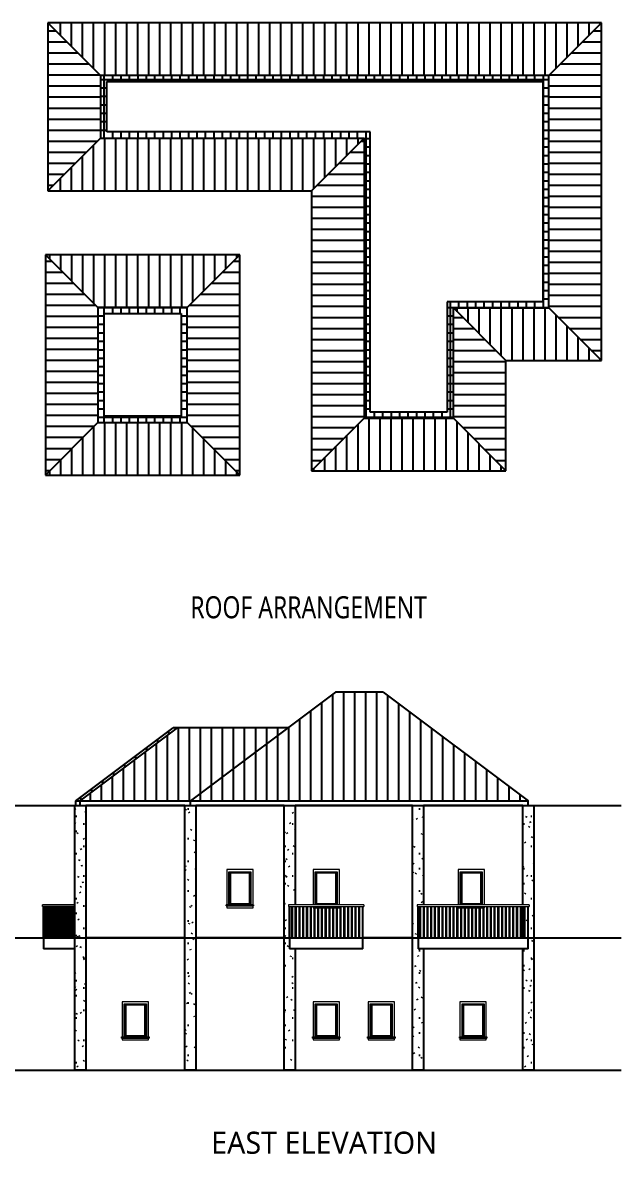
# Model space of a CAD drawing. Header units: millimetres. Extents: x 5566 to 87041, y 4768 to 57472.
# Drawn here: x 58184 to 74487, y 6936 to 37884 of the extents above; entities that cross this region are included whole.
import ezdxf

# ---------------------------------------------------------------- set-up
doc = ezdxf.new("R2010")
doc.units = ezdxf.units.MM
doc.layers.get('0').update_dxf_attribs({"color": 250})
for name, color, linetype, lineweight in [('A-FLOR-HRAL', 255, 'Continuous', 9), ('A-GENM', 255, 'Continuous', 9), ('A-GLAZ', 255, 'Continuous', 15)]:
    doc.layers.add(name, color=color, linetype=linetype, lineweight=lineweight)
doc.styles.add('Trebuchet MS_1', font='trebuc.ttf', dxfattribs={"height": 450})
doc.styles.add('Trebuchet MS_2', font='trebuc.ttf', dxfattribs={"width": 0.8, "height": 225})
pattern_1 = [(0, (64315.68, 28061.19), (0, 230), []), (90, (64315.68, 28061.19), (-230, 1e-14), [])]
pattern_2 = [(0, (59828.6, 9367.21), (812.8, 203.2), [33.528, -576.072, 33.528, -576.072, -3251.2]), (0, (59828.6, 9367.21), (812.8, 203.2), [-1219.2, 33.528, -1185.672, 33.528, -576.072, -1422.4]), (0, (59828.6, 9367.21), (812.8, 203.2), [-3048, 33.528, -372.872, 33.528, -982.472]), (120, (60133.4, 9468.81), (-582.3764, 602.3054), [33.528, -576.072, 33.528, -576.072, -3251.2]), (120, (60133.4, 9468.81), (-582.3764, 602.3054), [-1219.2, 33.528, -1185.672, 33.528, -576.072, -1422.4]), (120, (60133.4, 9468.81), (-582.3764, 602.3054), [-3048, 33.528, -372.872, 33.528, -982.472]), (240, (60235, 9875.21), (-230.4236, -805.5054), [33.528, -576.072, 33.528, -576.072, -3251.2]), (240, (60235, 9875.21), (-230.4236, -805.5054), [-1219.2, 33.528, -1185.672, 33.528, -576.072, -1422.4]), (240, (60235, 9875.21), (-230.4236, -805.5054), [-3048, 33.528, -372.872, 33.528, -982.472])]

# ---------------------------------------------------------------- blocks, each defined once
blk = doc.blocks.new('M_Window-Fixed - 600 x 900mm-1696655-East - Architectural')
at = {"layer": 'A-GLAZ'}
for p, q in [((-1178, 1800), (-578, 1800)), ((-1178, 900), (-1178, 1800)), ((-1165, 913), (-1165, 1787)), ((-1165, 1787), (-590, 1787)), ((-616, 1762), (-1139, 1762)), ((-1139, 1762), (-1139, 938)), ((-616, 938), (-616, 1762)), ((-590, 1787), (-590, 913)), ((-578, 1800), (-578, 900)), ((-1139, 938), (-616, 938)), ((-578, 900), (-1178, 900)), ((-590, 913), (-1165, 913))]:
    blk.add_line(p, q, dxfattribs=at)
blk = doc.blocks.new('M_Trim-Window-Exterior-Flat - with Sill-1691732-East - Architectural')
at = {"layer": 'A-GENM'}
for p, q in [((-1238, 1860), (-1238, 900)), ((-518, 1860), (-1238, 1860)), ((-518, 900), (-518, 1860)), ((-1178, 900), (-1178, 1800)), ((-1178, 1800), (-578, 1800)), ((-578, 1800), (-578, 900)), ((-1250, 898), (-1250, 900)), ((-1250, 900), (-505, 900)), ((-1250, 870), (-1250, 898)), ((-505, 898), (-1250, 898)), ((-1250, 870), (-505, 870)), ((-1238, 900), (-1178, 900)), ((-1238, 870), (-1238, 820)), ((-1238, 820), (-518, 820)), ((-578, 900), (-518, 900)), ((-518, 820), (-518, 870)), ((-505, 900), (-505, 898)), ((-505, 898), (-505, 870))]:
    blk.add_line(p, q, dxfattribs=at)
blk = doc.blocks.new('M_Window-Fixed - 600 x 900mm-V1-East - Architectural')
at = {"layer": 'A-GLAZ'}
for p, q in [((4022, 5400), (4622, 5400)), ((4022, 4500), (4022, 5400)), ((4035, 4513), (4035, 5387)), ((4035, 5387), (4610, 5387)), ((4584, 5362), (4061, 5362)), ((4061, 5362), (4061, 4538)), ((4584, 4538), (4584, 5362)), ((4610, 5387), (4610, 4513)), ((4622, 5400), (4622, 4500)), ((4610, 4513), (4035, 4513)), ((4061, 4538), (4584, 4538))]:
    blk.add_line(p, q, dxfattribs=at)
blk = doc.blocks.new('M_Trim-Window-Exterior-Flat - with Sill-V2-East - Architectural')
at = {"layer": 'A-GENM'}
for p, q in [((3962, 5460), (3962, 4500)), ((4682, 5460), (3962, 5460)), ((4022, 4500), (4022, 5400)), ((4022, 5400), (4622, 5400)), ((4622, 5400), (4622, 4500)), ((4682, 4500), (4682, 5460)), ((3962, 4450), (3962, 4420)), ((3962, 4420), (3992, 4420)), ((4012, 4420), (4093, 4420)), ((4113, 4420), (4195, 4420)), ((4215, 4420), (4296, 4420)), ((4316, 4420), (4398, 4420)), ((4418, 4420), (4500, 4420)), ((4520, 4420), (4601, 4420)), ((4621, 4420), (4682, 4420)), ((4682, 4420), (4682, 4450))]:
    blk.add_line(p, q, dxfattribs=at)
blk = doc.blocks.new('M_Trim-Window-Exterior-Flat - with Sill-V3-East - Architectural')
at = {"layer": 'A-GENM'}
for p, q in [((7912, 5460), (7912, 4500)), ((8632, 5460), (7912, 5460)), ((7972, 4500), (7972, 5400)), ((7972, 5400), (8572, 5400)), ((8572, 5400), (8572, 4500)), ((8632, 4500), (8632, 5460)), ((7912, 4450), (7912, 4420)), ((7912, 4420), (7984, 4420)), ((8004, 4420), (8085, 4420)), ((8105, 4420), (8187, 4420)), ((8207, 4420), (8288, 4420)), ((8308, 4420), (8390, 4420)), ((8410, 4420), (8492, 4420)), ((8512, 4420), (8593, 4420)), ((8613, 4420), (8632, 4420)), ((8632, 4420), (8632, 4450))]:
    blk.add_line(p, q, dxfattribs=at)
blk = doc.blocks.new('Railing - 20mm-1708141-East - Architectural')
at = {"layer": 'A-FLOR-HRAL'}
for p, q in [((-2575, 3600), (-2575, 4450)), ((-2555, 3600), (-2555, 4450)), ((-2575, 3600), (-2555, 3600))]:
    blk.add_line(p, q, dxfattribs=at)
blk = doc.blocks.new('Railing - 20mm-V4-East - Architectural')
at = {"layer": 'A-FLOR-HRAL'}
for p, q in [((-3350, 3600), (-3350, 4450)), ((-3330, 4450), (-3330, 3600))]:
    blk.add_line(p, q, dxfattribs=at)
blk = doc.blocks.new('Railing - 20mm-V5-East - Architectural')
at = {"layer": 'A-FLOR-HRAL'}
for p, q in [((-3388, 3600), (-3388, 4450)), ((-3368, 3600), (-3368, 4450)), ((-3388, 3600), (-3368, 3600))]:
    blk.add_line(p, q, dxfattribs=at)
blk = doc.blocks.new('Railing - 20mm-V6-East - Architectural')
at = {"layer": 'A-FLOR-HRAL'}
for q in [(-2547, 4450), (-2528, 3600)]:
    blk.add_line((-2547, 3600), q, dxfattribs=at)
blk = doc.blocks.new('Railing - Railing-1708273-East - Architectural')
for name, p in [('Railing - 20mm-V5-East - Architectural', (0, 0)), ('Railing - 20mm-V4-East - Architectural', (0, 0)), ('Railing - 20mm-1708141-East - Architectural', (-711.2, 0)), ('Railing - 20mm-V4-East - Architectural', (101.6, 0)), ('Railing - 20mm-1708141-East - Architectural', (-609.6, 0)), ('Railing - 20mm-V4-East - Architectural', (203.2, 0)), ('Railing - 20mm-1708141-East - Architectural', (-508, 0)), ('Railing - 20mm-V4-East - Architectural', (304.8, 0)), ('Railing - 20mm-1708141-East - Architectural', (-406.4, 0)), ('Railing - 20mm-V4-East - Architectural', (406.4, 0)), ('Railing - 20mm-1708141-East - Architectural', (-304.8, 0)), ('Railing - 20mm-V4-East - Architectural', (508, 0)), ('Railing - 20mm-1708141-East - Architectural', (-203.2, 0)), ('Railing - 20mm-V4-East - Architectural', (609.6, 0)), ('Railing - 20mm-1708141-East - Architectural', (-101.6, 0)), ('Railing - 20mm-V4-East - Architectural', (711.2, 0)), ('Railing - 20mm-1708141-East - Architectural', (0, 0)), ('Railing - 20mm-V6-East - Architectural', (0, 0))]:
    blk.add_blockref(name, p)
blk = doc.blocks.new('Top Rail Type - Top Rail_Internal_-1708427-East - Architectural')
at = {"layer": 'A-FLOR-HRAL'}
for p, q in [((-3403, 4450), (-3403, 4500)), ((-2528, 4500), (-3403, 4500)), ((-2528, 4450), (-3403, 4450))]:
    blk.add_line(p, q, dxfattribs=at)
blk = doc.blocks.new('Railing - 20mm-V7-East - Architectural')
at = {"layer": 'A-FLOR-HRAL'}
for p, q in [((6866, 3600), (6866, 4450)), ((6886, 4450), (6886, 3600)), ((6866, 3600), (6886, 3600))]:
    blk.add_line(p, q, dxfattribs=at)
blk = doc.blocks.new('Railing - Railing-1708716-East - Architectural')
for name, p in [('Railing - 20mm-V7-East - Architectural', (-53.6, 0)), ('Railing - 20mm-V7-East - Architectural', (0, 0)), ('Railing - 20mm-V7-East - Architectural', (101.6, 0)), ('Railing - 20mm-V7-East - Architectural', (203.2, 0)), ('Railing - 20mm-V7-East - Architectural', (304.8, 0)), ('Railing - 20mm-V7-East - Architectural', (406.4, 0)), ('Railing - 20mm-V7-East - Architectural', (508, 0)), ('Railing - 20mm-V7-East - Architectural', (609.6, 0)), ('Railing - 20mm-V7-East - Architectural', (711.2, 0)), ('Railing - 20mm-V7-East - Architectural', (812.8, 0)), ('Railing - 20mm-V7-East - Architectural', (914.4, 0)), ('Railing - 20mm-V7-East - Architectural', (1016, 0)), ('Railing - 20mm-V7-East - Architectural', (1117.6, 0)), ('Railing - 20mm-V7-East - Architectural', (1219.2, 0)), ('Railing - 20mm-V7-East - Architectural', (1320.8, 0)), ('Railing - 20mm-V7-East - Architectural', (1422.4, 0)), ('Railing - 20mm-V7-East - Architectural', (1524, 0)), ('Railing - 20mm-V7-East - Architectural', (1625.6, 0)), ('Railing - 20mm-V7-East - Architectural', (1727.2, 0)), ('Railing - 20mm-V7-East - Architectural', (1828.8, 0)), ('Railing - 20mm-V7-East - Architectural', (1930.4, 0)), ('Railing - 20mm-V7-East - Architectural', (2032, 0)), ('Railing - 20mm-V7-East - Architectural', (2133.6, 0)), ('Railing - 20mm-V7-East - Architectural', (2235.2, 0)), ('Railing - 20mm-V7-East - Architectural', (2336.8, 0)), ('Railing - 20mm-V7-East - Architectural', (2438.4, 0)), ('Railing - 20mm-V7-East - Architectural', (2540, 0)), ('Railing - 20mm-V7-East - Architectural', (2641.6, 0)), ('Railing - 20mm-V7-East - Architectural', (2743.2, 0)), ('Railing - 20mm-V7-East - Architectural', (2844.8, 0)), ('Railing - 20mm-V5-East - Architectural', (13200, 0))]:
    blk.add_blockref(name, p)
blk = doc.blocks.new('Top Rail Type - Top Rail_Internal_-1708940-East - Architectural')
at = {"layer": 'A-FLOR-HRAL'}
for p, q in [((9847, 4500), (6797, 4500)), ((6797, 4500), (6797, 4450)), ((6797, 4450), (9847, 4450)), ((9847, 4500), (9847, 4450))]:
    blk.add_line(p, q, dxfattribs=at)
blk = doc.blocks.new('Railing - Railing-1714159-East - Architectural')
for name, p in [('Railing - 20mm-V7-East - Architectural', (-3553.6, 0)), ('Railing - 20mm-V7-East - Architectural', (-3484, 0)), ('Railing - 20mm-V7-East - Architectural', (-3382.4, 0)), ('Railing - 20mm-V7-East - Architectural', (-3280.8, 0)), ('Railing - 20mm-V7-East - Architectural', (-3179.2, 0)), ('Railing - 20mm-V7-East - Architectural', (-3077.6, 0)), ('Railing - 20mm-V7-East - Architectural', (-2976, 0)), ('Railing - 20mm-V7-East - Architectural', (-2874.4, 0)), ('Railing - 20mm-V7-East - Architectural', (-2772.8, 0)), ('Railing - 20mm-V7-East - Architectural', (-2671.2, 0)), ('Railing - 20mm-V7-East - Architectural', (-2569.6, 0)), ('Railing - 20mm-V7-East - Architectural', (-2468, 0)), ('Railing - 20mm-V7-East - Architectural', (-2366.4, 0)), ('Railing - 20mm-V7-East - Architectural', (-2264.8, 0)), ('Railing - 20mm-V7-East - Architectural', (-2163.2, 0)), ('Railing - 20mm-V7-East - Architectural', (-2061.6, 0)), ('Railing - 20mm-V7-East - Architectural', (-1960, 0)), ('Railing - 20mm-V7-East - Architectural', (-1858.4, 0)), ('Railing - 20mm-V7-East - Architectural', (-1756.8, 0)), ('Railing - 20mm-V7-East - Architectural', (-1655.2, 0)), ('Railing - 20mm-V5-East - Architectural', (8700, 0))]:
    blk.add_blockref(name, p)
blk = doc.blocks.new('Top Rail Type - Top Rail_Internal_-1714324-East - Architectural')
at = {"layer": 'A-FLOR-HRAL'}
for p, q in [((5347, 4500), (3297, 4500)), ((3297, 4500), (3297, 4450)), ((3297, 4450), (5347, 4450)), ((5347, 4500), (5347, 4450))]:
    blk.add_line(p, q, dxfattribs=at)

msp = doc.modelspace()

# ---------------------------------------------------------------- hatches: boundary and pattern name
h = msp.add_hatch()
h.set_pattern_fill('FP_3', color=0, style=0, pattern_type=2)
h.set_pattern_definition([(0, (62295.66, 28061.2), (0, 300), [])])
h.paths.add_polyline_path([(58871.18457, 37883.62239), (58871.18457, 33308.62239), (60304.5179, 34741.95572), (60304.5179, 36450.28905)])
h = msp.add_hatch()
h.set_pattern_fill('FP_4', color=0, style=0, pattern_type=2)
h.set_pattern_definition([(270, (64315.68, 31657.26), (300, 2e-14), [])])
h.paths.add_polyline_path([(72512.85124, 36450.28905), (73946.18457, 37883.62239), (58871.18457, 37883.62239), (60304.5179, 36450.28905)])
h = msp.add_hatch()
h.set_pattern_fill('FP_6', color=0, style=0, pattern_type=2)
h.set_pattern_definition([(180, (67842.66, 28061.2), (-4e-14, -300), [])])
h.paths.add_polyline_path([(73946.18457, 28683.62239), (73946.18457, 37883.62239), (72512.85124, 36450.28905), (72512.85124, 30116.95572)])
h = msp.add_hatch()
h.set_pattern_fill('FP_1', color=0, style=0, pattern_type=2)
h.set_pattern_definition(pattern_1)
h.paths.add_polyline_path([(69912.85124, 27116.95572), (69912.85124, 30116.95572), (72512.85124, 30116.95572), (72512.85124, 36450.28905), (60304.5179, 36450.28905), (60304.5179, 34741.95572), (67479.5179, 34741.95572), (67479.5179, 27116.95572)])
h.paths.add_polyline_path([(69746.18457, 27283.62239), (67646.18457, 27283.62239), (67646.18457, 34908.62239), (60471.18457, 34908.62239), (60471.18457, 36283.62239), (72346.18457, 36283.62239), (72346.18457, 30283.62239), (69746.18457, 30283.62239)])
h = msp.add_hatch()
h.set_pattern_fill('FP_2', color=0, style=0, pattern_type=2)
h.set_pattern_definition([(90, (64315.68, 29890.26), (-300, 2e-14), [])])
h.paths.add_polyline_path([(66046.18457, 33308.62239), (67479.5179, 34741.95572), (60304.5179, 34741.95572), (58871.18457, 33308.62239)])
h = msp.add_hatch()
h.set_pattern_fill('FP_5', color=0, style=0, pattern_type=2)
h.set_pattern_definition([(0, (64878.66, 28061.2), (0, 300), [])])
h.paths.add_polyline_path([(66046.18457, 25683.62239), (67479.5179, 27116.95572), (67479.5179, 34741.95572), (66046.18457, 33308.62239)])
h = msp.add_hatch()
h.set_pattern_fill('FP_10', color=0, style=0, pattern_type=2)
h.set_pattern_definition([(270, (64319.5, 29404.37), (300, 2e-14), [])])
h.paths.add_polyline_path([(64100, 31566.7324), (58800, 31566.7324), (60233.33333, 30133.39906), (62666.66667, 30133.39906)])
h = msp.add_hatch()
h.set_pattern_fill('FP_11', color=0, style=0, pattern_type=2)
h.set_pattern_definition([(0, (62272.48, 28094.3), (0, 300), [])])
h.paths.add_polyline_path([(60233.33333, 30133.39906), (58800, 31566.7324), (58800, 25566.7324), (60233.33333, 27000.06573)])
h = msp.add_hatch()
h.set_pattern_fill('FP_12', color=0, style=0, pattern_type=2)
h.set_pattern_definition([(180, (64300.48, 28094.3), (-4e-14, -300), [])])
h.paths.add_polyline_path([(62666.66667, 27000.06573), (64100, 25566.7324), (64100, 31566.7324), (62666.66667, 30133.39906)])
h = msp.add_hatch()
h.set_pattern_fill('FP_1', color=0, style=0, pattern_type=2)
h.set_pattern_definition(pattern_1)
h.paths.add_polyline_path([(62666.66667, 27000.06573), (62666.66667, 30133.39906), (60233.33333, 30133.39906), (60233.33333, 27000.06573)])
h.paths.add_polyline_path([(62500, 27166.7324), (60400, 27166.7324), (60400, 29966.7324), (62500, 29966.7324)])
h = msp.add_hatch()
h.set_pattern_fill('FP_8', color=0, style=0, pattern_type=2)
h.set_pattern_definition([(180, (66906.66, 28061.2), (-4e-14, -300), [])])
h.paths.add_polyline_path([(71346.18457, 25683.62239), (71346.18457, 28683.62239), (69912.85124, 30116.95572), (69912.85124, 27116.95572)])
h = msp.add_hatch()
h.set_pattern_fill('FP_9', color=0, style=0, pattern_type=2)
h.set_pattern_definition([(90, (64315.68, 28225.26), (-300, 2e-14), [])])
h.paths.add_polyline_path([(73946.18457, 28683.62239), (72512.85124, 30116.95572), (69912.85124, 30116.95572), (71346.18457, 28683.62239)])
h = msp.add_hatch()
h.set_pattern_fill('FP_13', color=0, style=0, pattern_type=2)
h.set_pattern_definition([(90, (64319.5, 27124.37), (-300, 2e-14), [])])
h.paths.add_polyline_path([(60233.33333, 27000.06573), (58800, 25566.7324), (64100, 25566.7324), (62666.66667, 27000.06573)])
h = msp.add_hatch()
h.set_pattern_fill('FP_7', color=0, style=0, pattern_type=2)
h.set_pattern_definition([(90, (64315.68, 27145.26), (-300, 2e-14), [])])
h.paths.add_polyline_path([(67479.5179, 27116.95572), (66046.18457, 25683.62239), (71346.18457, 25683.62239), (69912.85124, 27116.95572)])
h = msp.add_hatch()
h.set_pattern_fill('FP_2', color=0, style=0, pattern_type=2)
h.set_pattern_definition([(90, (62128.6, 21269.86), (-300, 2e-14), [])])
h.paths.add_polyline_path([(67030.34224, 16692.21439), (71951.03045, 16692.21439), (68001.03045, 19654.71439), (66701.03045, 19654.71439), (62751.03045, 16692.21439), (64536.882, 16692.21439)])
h = msp.add_hatch()
h.set_pattern_fill('FP_4', color=0, style=0, pattern_type=2)
h.set_pattern_definition([(90, (62161.7, 16541.86), (-300, 2e-14), [])])
h.paths.add_polyline_path([(59634.14046, 16692.21439), (59751.03045, 16692.21439), (62401.03045, 18679.71439), (62284.14046, 18679.71439), (59751.03045, 16779.88189)])
h = msp.add_hatch()
h.set_pattern_fill('FP_3', color=0, style=0, pattern_type=2)
h.set_pattern_definition([(90, (62128.6, 20021.86), (-300, 2e-14), [])])
h.paths.add_polyline_path([(62043.42176, 16692.21439), (62751.03045, 16692.21439), (65401.03045, 18679.71439), (62401.03045, 18679.71439), (59751.03045, 16692.21439)])
h = msp.add_hatch()
h.set_pattern_fill('FP_1', color=0, style=0, pattern_type=2)
h.set_pattern_definition(pattern_2)
h.paths.add_polyline_path([(59901.03045, 9367.21439), (59901.03045, 16567.21439), (59601.03045, 16567.21439), (59601.03045, 9367.21439)])
h = msp.add_hatch()
h.set_pattern_fill('FP_1', color=0, style=0, pattern_type=2)
h.set_pattern_definition(pattern_2)
h.paths.add_polyline_path([(62666.78682, 9367.21439), (62901.03045, 9367.21439), (62901.03045, 16567.21439), (62601.03045, 16567.21439), (62601.03045, 9367.21439)])
h = msp.add_hatch()
h.set_pattern_fill('FP_1', color=0, style=0, pattern_type=2)
h.set_pattern_definition(pattern_2)
h.paths.add_polyline_path([(65601.03045, 9367.21439), (65601.03045, 12667.21439), (65451.03045, 12667.21439), (65451.03045, 12967.21439), (65441.03045, 12967.21439), (65441.03045, 13817.21439), (65426.03045, 13817.21439), (65426.03045, 13867.21439), (65601.03045, 13867.21439), (65601.03045, 16567.21439), (65301.03045, 16567.21439), (65301.03045, 9367.21439)])
h.paths.add_polyline_path([(65510.63045, 12967.21439), (65510.63045, 13817.21439), (65461.03045, 13817.21439), (65461.03045, 12967.21439), (65471.92959, 12967.21439)])
h.paths.add_polyline_path([(65530.63045, 12967.21439), (65601.03045, 12967.21439), (65601.03045, 13817.21439), (65530.63045, 13817.21439), (65530.63045, 13414.93172)])
h = msp.add_hatch()
h.set_pattern_fill('FP_1', color=0, style=0, pattern_type=2)
h.set_pattern_definition(pattern_2)
h.paths.add_polyline_path([(68900.43742, 9367.21439), (69101.03045, 9367.21439), (69101.03045, 12667.21439), (68951.03045, 12667.21439), (68951.03045, 12967.21439), (68941.03045, 12967.21439), (68941.03045, 13817.21439), (68926.03045, 13817.21439), (68926.03045, 13867.21439), (69101.03045, 13867.21439), (69101.03045, 16567.21439), (68801.03045, 16567.21439), (68801.03045, 9367.21439)])
h.paths.add_polyline_path([(68961.03045, 12967.21439), (68994.63045, 12967.21439), (68994.63045, 13817.21439), (68961.03045, 13817.21439), (68961.03045, 13065.89895)])
h.paths.add_polyline_path([(69014.63045, 12967.21439), (69096.23045, 12967.21439), (69096.23045, 13817.21439), (69014.63045, 13817.21439), (69014.63045, 13065.89895)])
h = msp.add_hatch()
h.set_pattern_fill('FP_1', color=0, style=0, pattern_type=2)
h.set_pattern_definition(pattern_2)
h.paths.add_polyline_path([(71801.03045, 9367.21439), (72101.03045, 9367.21439), (72101.03045, 16567.21439), (71801.03045, 16567.21439), (71801.03045, 13867.21439), (71976.03045, 13867.21439), (71976.03045, 13817.21439), (71961.03045, 13817.21439), (71961.03045, 12967.21439), (71951.03045, 12967.21439), (71951.03045, 12667.21439), (71801.03045, 12667.21439), (71801.03045, 9691.91555)])
h.paths.add_polyline_path([(71861.42146, 12967.21439), (71941.03045, 12967.21439), (71941.03045, 13817.21439), (71859.43045, 13817.21439), (71859.43045, 12967.21439)])
h.paths.add_polyline_path([(71839.43045, 12967.21439), (71839.43045, 13817.21439), (71801.03045, 13817.21439), (71801.03045, 12967.21439)])

# ---------------------------------------------------------------- linework, layer by layer
at = {"color": 0}
for p, q in [((58871.18457, 37883.62239), (58871.18457, 33308.62239)), ((73946.18457, 37883.62239), (58871.18457, 37883.62239)), ((60304.5179, 36450.28905), (58871.18457, 37883.62239)), ((72512.85124, 36450.28905), (73946.18457, 37883.62239)), ((73946.18457, 28683.62239), (73946.18457, 37883.62239)), ((60304.5179, 36450.28905), (60304.5179, 34741.95572)), ((72512.85124, 36450.28905), (60304.5179, 36450.28905)), ((60471.18457, 34908.62239), (60471.18457, 36283.62239)), ((60471.18457, 36283.62239), (72346.18457, 36283.62239)), ((72346.18457, 36283.62239), (72346.18457, 30283.62239)), ((72512.85124, 30116.95572), (72512.85124, 36450.28905)), ((58871.18457, 33308.62239), (60304.5179, 34741.95572)), ((60304.5179, 34741.95572), (67479.5179, 34741.95572)), ((67646.18457, 34908.62239), (60471.18457, 34908.62239)), ((66046.18457, 33308.62239), (67479.5179, 34741.95572)), ((67479.5179, 34741.95572), (67479.5179, 27116.95572)), ((67646.18457, 27283.62239), (67646.18457, 34908.62239)), ((58871.18457, 33308.62239), (66046.18457, 33308.62239)), ((66046.18457, 33308.62239), (66046.18457, 25683.62239)), ((64100, 31566.7324), (58800, 31566.7324)), ((58800, 31566.7324), (60233.33333, 30133.39906)), ((58800, 31566.7324), (58800, 25566.7324)), ((62666.66667, 30133.39906), (64100, 31566.7324)), ((64100, 25566.7324), (64100, 31566.7324)), ((62666.66667, 30133.39906), (60233.33333, 30133.39906)), ((60233.33333, 30133.39906), (60233.33333, 27000.06573)), ((62666.66667, 27000.06573), (62666.66667, 30133.39906)), ((72346.18457, 30283.62239), (69746.18457, 30283.62239)), ((69746.18457, 30283.62239), (69746.18457, 27283.62239)), ((69912.85124, 27116.95572), (69912.85124, 30116.95572)), ((69912.85124, 30116.95572), (72512.85124, 30116.95572)), ((71346.18457, 28683.62239), (69912.85124, 30116.95572)), ((72512.85124, 30116.95572), (73946.18457, 28683.62239)), ((60400, 29966.7324), (62500, 29966.7324)), ((60400, 27166.7324), (60400, 29966.7324)), ((62500, 29966.7324), (62500, 27166.7324)), ((71346.18457, 25683.62239), (71346.18457, 28683.62239)), ((71346.18457, 28683.62239), (73946.18457, 28683.62239)), ((69746.18457, 27283.62239), (67646.18457, 27283.62239)), ((58800, 25566.7324), (60233.33333, 27000.06573)), ((60233.33333, 27000.06573), (62666.66667, 27000.06573)), ((62500, 27166.7324), (60400, 27166.7324)), ((64100, 25566.7324), (62666.66667, 27000.06573)), ((67479.5179, 27116.95572), (66046.18457, 25683.62239)), ((67479.5179, 27116.95572), (69912.85124, 27116.95572)), ((71346.18457, 25683.62239), (69912.85124, 27116.95572)), ((58800, 25566.7324), (64100, 25566.7324)), ((66046.18457, 25683.62239), (71346.18457, 25683.62239)), ((66701.03045, 19654.71439), (62751.03045, 16692.21439)), ((68001.03045, 19654.71439), (66701.03045, 19654.71439)), ((68001.03045, 19654.71439), (71951.03045, 16692.21439)), ((68001.03045, 19654.71439), (68001.03045, 19654.71439)), ((59634.14046, 16692.21439), (62284.14046, 18679.71439)), ((59751.03045, 16692.21439), (62401.03045, 18679.71439)), ((65401.03045, 18679.71439), (62284.14046, 18679.71439)), ((33213.18698, 16567.21439), (74486.81302, 16567.21439)), ((59601.03045, 9367.21439), (59601.03045, 16567.21439)), ((59601.03045, 16567.21439), (59901.03045, 16567.21439)), ((59634.14046, 16692.21439), (71951.03045, 16692.21439)), ((59634.14046, 16567.21439), (59634.14046, 16692.21439)), ((59751.03045, 16567.21439), (59751.03045, 16692.21439)), ((62601.03045, 16567.21439), (59901.03045, 16567.21439)), ((59901.03045, 16567.21439), (59901.03045, 9367.21439)), ((62601.03045, 9367.21439), (62601.03045, 16567.21439)), ((62601.03045, 16567.21439), (62901.03045, 16567.21439)), ((62751.03045, 16567.21439), (62751.03045, 16692.21439)), ((65301.03045, 16567.21439), (62901.03045, 16567.21439)), ((62901.03045, 16567.21439), (62901.03045, 9367.21439)), ((65301.03045, 16567.21439), (65601.03045, 16567.21439)), ((65301.03045, 9367.21439), (65301.03045, 16567.21439)), ((68801.03045, 16567.21439), (65601.03045, 16567.21439)), ((65601.03045, 16567.21439), (65601.03045, 13867.21439)), ((68801.03045, 16567.21439), (69101.03045, 16567.21439)), ((68801.03045, 9367.21439), (68801.03045, 16567.21439)), ((71801.03045, 16567.21439), (69101.03045, 16567.21439)), ((69101.03045, 16567.21439), (69101.03045, 13867.21439)), ((71801.03045, 16567.21439), (72101.03045, 16567.21439)), ((71801.03045, 13867.21439), (71801.03045, 16567.21439)), ((71951.03045, 16567.21439), (71951.03045, 16692.21439)), ((72101.03045, 16567.21439), (72101.03045, 9367.21439)), ((65601.03045, 13817.21439), (65601.03045, 12967.21439)), ((71801.03045, 12967.21439), (71801.03045, 13817.21439)), ((33213.18698, 12967.21439), (74486.81302, 12967.21439)), ((58751.03045, 12967.21439), (58751.03045, 12667.21439)), ((58761.03045, 12967.21439), (58842.63045, 12967.21439)), ((58862.63045, 12967.21439), (58944.23045, 12967.21439)), ((58964.23045, 12967.21439), (59045.83045, 12967.21439)), ((59065.83045, 12967.21439), (59147.43045, 12967.21439)), ((59167.43045, 12967.21439), (59249.03045, 12967.21439)), ((59269.03045, 12967.21439), (59350.63045, 12967.21439)), ((59370.63045, 12967.21439), (59452.23045, 12967.21439)), ((59472.23045, 12967.21439), (59553.83045, 12967.21439)), ((59573.83045, 12967.21439), (59581.53045, 12967.21439)), ((62601.03045, 12967.21439), (59901.03045, 12967.21439)), ((65301.03045, 12967.21439), (62901.03045, 12967.21439)), ((65451.03045, 12967.21439), (65451.03045, 12667.21439)), ((65461.03045, 12967.21439), (65510.63045, 12967.21439)), ((65530.63045, 12967.21439), (65612.23045, 12967.21439)), ((65632.23045, 12967.21439), (65713.83045, 12967.21439)), ((65733.83045, 12967.21439), (65815.43045, 12967.21439)), ((65835.43045, 12967.21439), (65917.03045, 12967.21439)), ((65937.03045, 12967.21439), (66018.63045, 12967.21439)), ((66038.63045, 12967.21439), (66120.23045, 12967.21439)), ((66140.23045, 12967.21439), (66221.83045, 12967.21439)), ((66241.83045, 12967.21439), (66323.43045, 12967.21439)), ((66343.43045, 12967.21439), (66425.03045, 12967.21439)), ((66445.03045, 12967.21439), (66526.63045, 12967.21439)), ((66546.63045, 12967.21439), (66628.23045, 12967.21439)), ((66648.23045, 12967.21439), (66729.83045, 12967.21439)), ((66749.83045, 12967.21439), (66831.43045, 12967.21439)), ((66851.43045, 12967.21439), (66933.03045, 12967.21439)), ((66953.03045, 12967.21439), (67034.63045, 12967.21439)), ((67054.63045, 12967.21439), (67136.23045, 12967.21439)), ((67156.23045, 12967.21439), (67237.83045, 12967.21439)), ((67257.83045, 12967.21439), (67339.43045, 12967.21439)), ((67359.43045, 12967.21439), (67441.03045, 12967.21439)), ((67451.03045, 12667.21439), (67451.03045, 12967.21439)), ((68801.03045, 12967.21439), (67461.03045, 12967.21439)), ((68951.03045, 12967.21439), (68951.03045, 12667.21439)), ((68961.03045, 12967.21439), (68994.63045, 12967.21439)), ((69014.63045, 12967.21439), (69096.23045, 12967.21439)), ((69116.23045, 12967.21439), (69197.83045, 12967.21439)), ((69217.83045, 12967.21439), (69299.43045, 12967.21439)), ((69319.43045, 12967.21439), (69401.03045, 12967.21439)), ((69421.03045, 12967.21439), (69502.63045, 12967.21439)), ((69522.63045, 12967.21439), (69604.23045, 12967.21439)), ((69624.23045, 12967.21439), (69705.83045, 12967.21439)), ((69725.83045, 12967.21439), (69807.43045, 12967.21439)), ((69827.43045, 12967.21439), (69909.03045, 12967.21439)), ((69929.03045, 12967.21439), (70010.63045, 12967.21439)), ((70030.63045, 12967.21439), (70112.23045, 12967.21439)), ((70132.23045, 12967.21439), (70213.83045, 12967.21439)), ((70233.83045, 12967.21439), (70315.43045, 12967.21439)), ((70335.43045, 12967.21439), (70417.03045, 12967.21439)), ((70437.03045, 12967.21439), (70518.63045, 12967.21439)), ((70538.63045, 12967.21439), (70620.23045, 12967.21439)), ((70640.23045, 12967.21439), (70721.83045, 12967.21439)), ((70741.83045, 12967.21439), (70823.43045, 12967.21439)), ((70843.43045, 12967.21439), (70925.03045, 12967.21439)), ((70945.03045, 12967.21439), (71026.63045, 12967.21439)), ((71046.63045, 12967.21439), (71128.23045, 12967.21439)), ((71148.23045, 12967.21439), (71229.83045, 12967.21439)), ((71249.83045, 12967.21439), (71331.43045, 12967.21439)), ((71351.43045, 12967.21439), (71433.03045, 12967.21439)), ((71453.03045, 12967.21439), (71534.63045, 12967.21439)), ((71554.63045, 12967.21439), (71636.23045, 12967.21439)), ((71656.23045, 12967.21439), (71737.83045, 12967.21439)), ((71757.83045, 12967.21439), (71839.43045, 12967.21439)), ((71859.43045, 12967.21439), (71941.03045, 12967.21439)), ((71951.03045, 12667.21439), (71951.03045, 12967.21439)), ((59601.03045, 12667.21439), (58751.03045, 12667.21439)), ((67451.03045, 12667.21439), (65451.03045, 12667.21439)), ((65601.03045, 12667.21439), (65601.03045, 9367.21439)), ((71951.03045, 12667.21439), (68951.03045, 12667.21439)), ((69101.03045, 12667.21439), (69101.03045, 9367.21439)), ((71801.03045, 9367.21439), (71801.03045, 12667.21439)), ((33213.18698, 9367.21439), (74486.81302, 9367.21439)), ((59901.03045, 9367.21439), (59601.03045, 9367.21439)), ((59901.03045, 9367.21439), (62601.03045, 9367.21439)), ((62901.03045, 9367.21439), (62601.03045, 9367.21439)), ((62901.03045, 9367.21439), (65301.03045, 9367.21439)), ((65601.03045, 9367.21439), (65301.03045, 9367.21439)), ((65601.03045, 9367.21439), (68801.03045, 9367.21439)), ((69101.03045, 9367.21439), (68801.03045, 9367.21439)), ((69101.03045, 9367.21439), (71801.03045, 9367.21439)), ((72101.03045, 9367.21439), (71801.03045, 9367.21439))]:
    msp.add_line(p, q, dxfattribs=at)

# ---------------------------------------------------------------- block references
for name, p in [('M_Trim-Window-Exterior-Flat - with Sill-1691732-East - Architectural', (64978.59382, 12967.21439)), ('M_Window-Fixed - 600 x 900mm-1696655-East - Architectural', (64978.59382, 12967.21439)), ('M_Trim-Window-Exterior-Flat - with Sill-V2-East - Architectural', (62128.59382, 9367.21439)), ('M_Window-Fixed - 600 x 900mm-V1-East - Architectural', (62128.59382, 9367.21439)), ('M_Trim-Window-Exterior-Flat - with Sill-V3-East - Architectural', (62128.59382, 9367.21439)), ('M_Window-Fixed - 600 x 900mm-V1-East - Architectural', (66078.59382, 9367.21439)), ('Top Rail Type - Top Rail_Internal_-1708427-East - Architectural', (62128.59382, 9367.21439)), ('Railing - Railing-1708273-East - Architectural', (62128.59382, 9367.21439)), ('Top Rail Type - Top Rail_Internal_-1714324-East - Architectural', (62128.59382, 9367.21439)), ('Railing - Railing-1714159-East - Architectural', (62128.59382, 9367.21439)), ('Top Rail Type - Top Rail_Internal_-1708940-East - Architectural', (62128.59382, 9367.21439)), ('Railing - Railing-1708716-East - Architectural', (62128.59382, 9367.21439)), ('M_Trim-Window-Exterior-Flat - with Sill-1691732-East - Architectural', (62128.59382, 9367.21439)), ('M_Window-Fixed - 600 x 900mm-1696655-East - Architectural', (62128.59382, 9367.21439)), ('M_Trim-Window-Exterior-Flat - with Sill-1691732-East - Architectural', (67328.59382, 9367.21439)), ('M_Window-Fixed - 600 x 900mm-1696655-East - Architectural', (67328.59382, 9367.21439)), ('M_Trim-Window-Exterior-Flat - with Sill-1691732-East - Architectural', (68828.59382, 9367.21439)), ('M_Window-Fixed - 600 x 900mm-1696655-East - Architectural', (68828.59382, 9367.21439)), ('M_Trim-Window-Exterior-Flat - with Sill-1691732-East - Architectural', (71328.59382, 9367.21439)), ('M_Window-Fixed - 600 x 900mm-1696655-East - Architectural', (71328.59382, 9367.21439))]:
    msp.add_blockref(name, p, dxfattribs=at)

# ---------------------------------------------------------------- texts
at = {"color": 0, "char_height": 600, "attachment_point": 1, "bg_fill": 3, "box_fill_scale": 1.25, "bg_fill_color": 256, "bg_fill_true_color": 13158600, "bg_fill_transparency": 0}
for s, insert, width, style in [('ROOF ARRANGEMENT', (62747.785, 22266.7324), 9692.401875, 'Trebuchet MS_2'), ('EAST ELEVATION', (63315.50605, 7686.49465), 7632.065, 'Trebuchet MS_1')]:
    msp.add_mtext(s, dxfattribs=dict(at, insert=insert, width=width, style=style))

doc.saveas('drawing.dxf')
